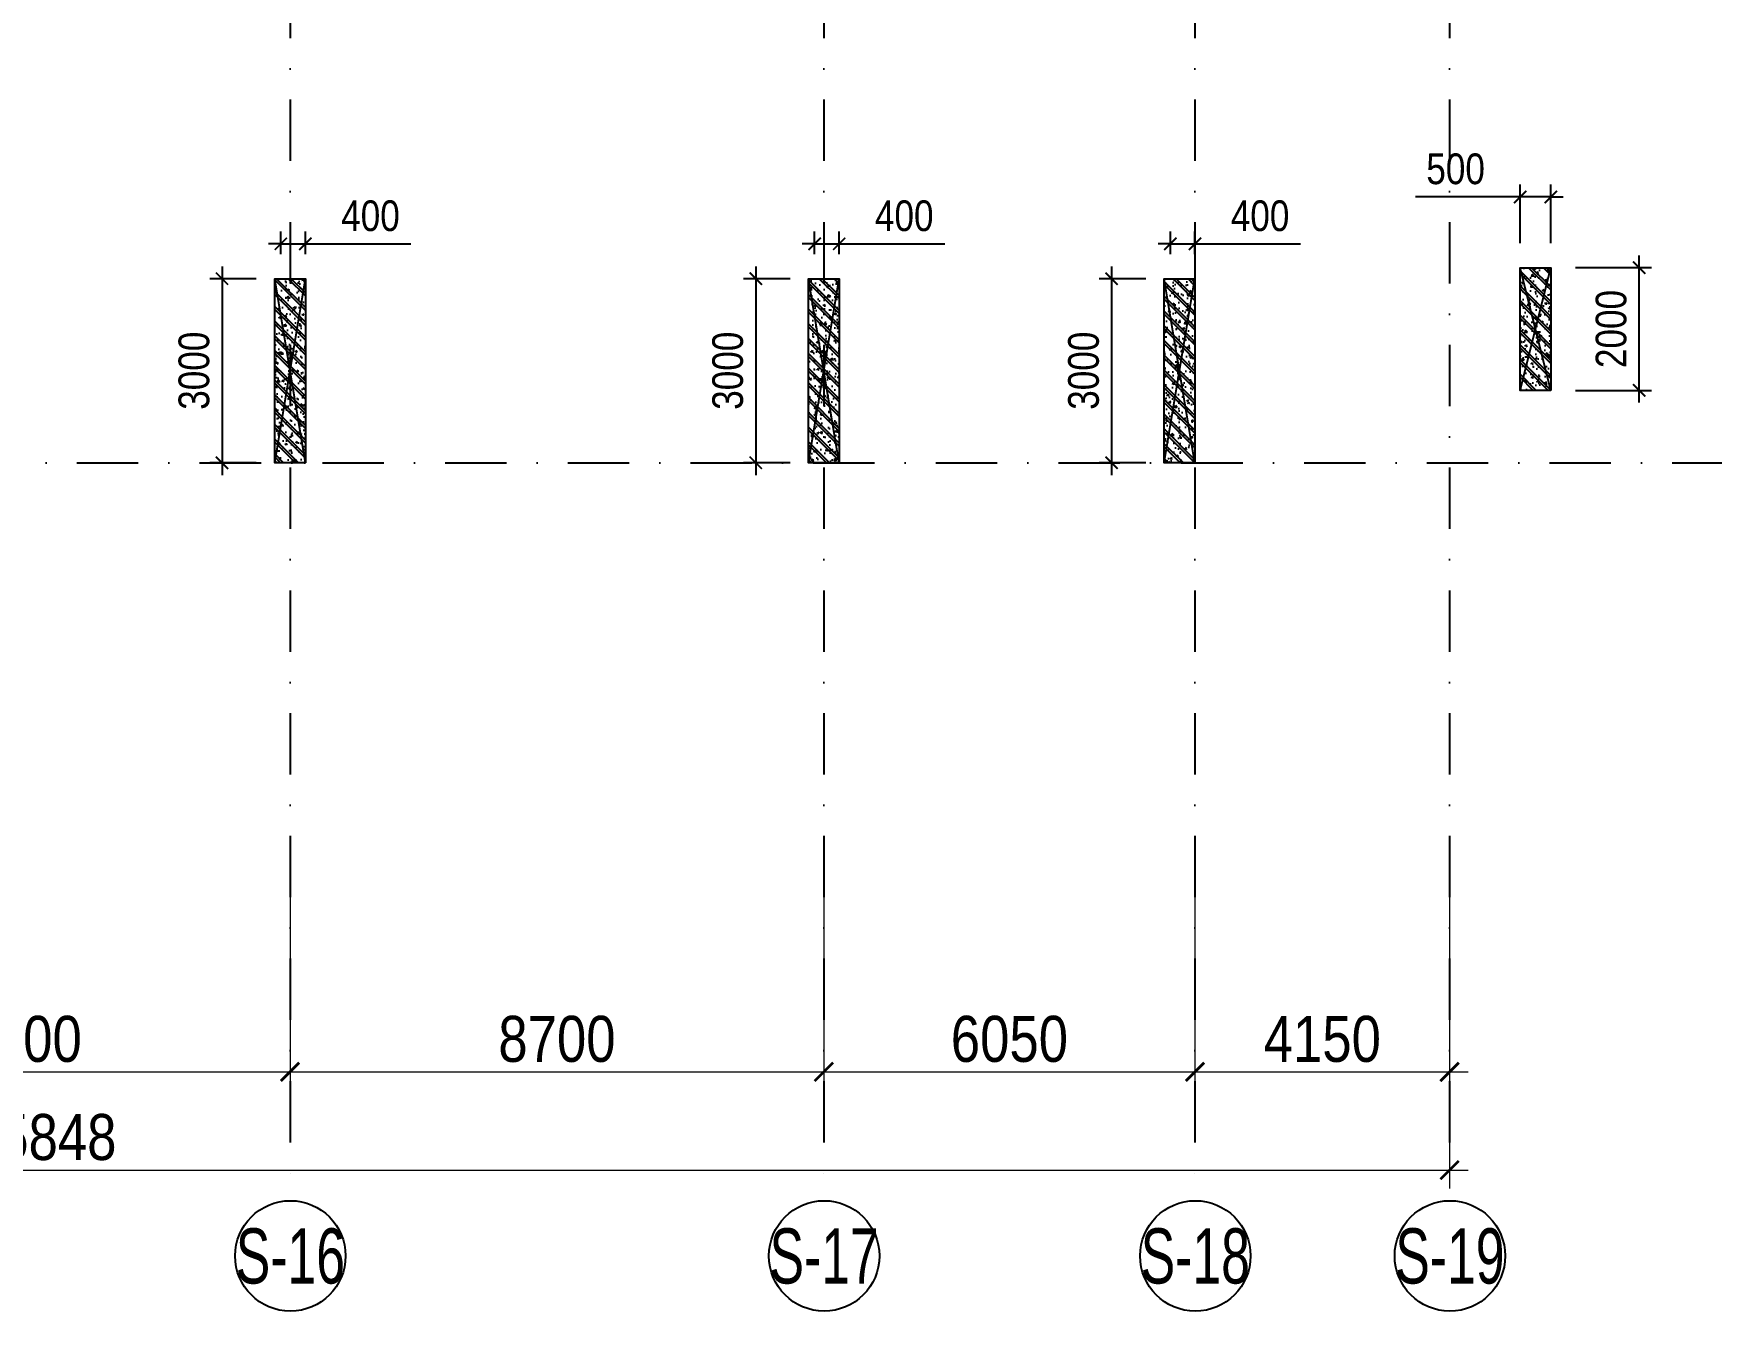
# Model space of a CAD drawing. Header units: millimetres. Extents: x 13965 to 1327256, y -72704 to 46237.
# Drawn here: x 112798 to 140147, y -45899 to -25068 of the extents above; entities that cross this region are included whole.
import ezdxf
from ezdxf.enums import TextEntityAlignment as Align

# ---------------------------------------------------------------- set-up
doc = ezdxf.new("R2010")
doc.units = ezdxf.units.MM
doc.header["$MEASUREMENT"] = 0
doc.linetypes.add('DASHDOT', pattern=[1, 0.5, -0.25, 0, -0.25])
for name, color, linetype in [('AUDIT_I_220807103235-17', 50, 'Continuous'), ('KC2-DIM', 251, 'Continuous'), ('KT-Dim', 8, 'Continuous'), ('KT-Luoi truc South Tower', 8, 'DASHDOT'), ('Xref_ST_MBDV Cot vach 30.7.2022|Xref_ST_MBDV Cot vach 30.7.2022|Xref_ST_MBDV Cot vach 30.7.2022|Xref_ST_MBDV Cot vach 30.7.2022|A-GRID-SYM', 50, 'Continuous'), ('Xref_ST_MBDV Cot vach 30.7.2022|Xref_ST_MBDV Cot vach 30.7.2022|Xref_ST_MBDV Cot vach 30.7.2022|Xref_ST_MBDV Cot vach 30.7.2022|KC-Betong', 6, 'Continuous')]:
    doc.layers.add(name, color=color, linetype=linetype)
doc.layers.add('KT-Kich thuoc', color=159, linetype='Continuous', lineweight=18)
doc.styles.add('Arial Narrow', font='ARIALN.TTF')
doc.styles.add('HBA-Text', font='GOTHIC.TTF')
doc.dimstyles.new('ccu12-200', dxfattribs={"dimscale": 200, "dimtxt": 2.5, "dimasz": 1, "dimexe": 1, "dimexo": 2, "dimgap": 1, "dimtad": 1, "dimdec": 0, "dimdsep": 46, "dimtxsty": 'Arial Narrow', "dimblk": 'ARCHTICK', "dimcen": -1, "dimdle": 1, "dimclrd": 256, "dimclre": 256, "dimclrt": 3, "dimadec": 0, "dimazin": 2, "dimtfac": 0.1, "dimtdec": 0, "dimtmove": 0, "dimatfit": 1, "dimldrblk": 'ARCHTICK', "dimfxl": 1, "dimtvp": 0.833333, "dimtolj": 1, "dimtzin": 12, "dimarcsym": 0})
doc.dimstyles.new('CCU_1-300', dxfattribs={"dimscale": 300, "dimtxt": 2.5, "dimasz": 1, "dimexe": 1, "dimexo": 2, "dimgap": 0.5, "dimtad": 1, "dimdec": 0, "dimdsep": 46, "dimtxsty": 'Arial Narrow', "dimblk": 'ARCHTICK', "dimcen": -1, "dimdle": 1, "dimclrd": 256, "dimclre": 256, "dimclrt": 3, "dimadec": 0, "dimazin": 2, "dimtfac": 0.1, "dimtdec": 0, "dimtix": 1, "dimtmove": 2, "dimatfit": 1, "dimfxl": 1, "dimtvp": 0.833333, "dimtolj": 1, "dimtzin": 12, "dimarcsym": 0})

# ---------------------------------------------------------------- blocks, each defined once
blk = doc.blocks.new('_ArchTick')
at = {"color": 0, "const_width": 0.15}
blk.add_lwpolyline([(-0.5, -0.5), (0.5, 0.5)], dxfattribs=at)
blk = doc.blocks.new('*D1047')
at = {"layer": 'Defpoints', "color": 0, "transparency": 16777216}
for p in [(-52171, 1204), (-6323, 1204), (-6323, -3959)]:
    blk.add_point(p, dxfattribs=at)
at = {"layer": 'KT-Kich thuoc', "lineweight": -2, "transparency": 16777216}
for p, q in [((-52171, 604), (-52171, -4259)), ((-6323, 604), (-6323, -4259)), ((-52471, -3959), (-6023, -3959))]:
    blk.add_line(p, q, dxfattribs=at)
at = {"layer": 'KT-Kich thuoc', "lineweight": -2, "transparency": 16777216, "xscale": 300, "yscale": 300, "zscale": 300, "rotation": 180}
blk.add_blockref('_ArchTick', (-52171, -3959), dxfattribs=at)
at = {"layer": 'KT-Kich thuoc', "lineweight": -2, "transparency": 16777216, "xscale": 300, "yscale": 300, "zscale": 300}
blk.add_blockref('_ArchTick', (-6323, -3959), dxfattribs=at)
at = {"layer": 'KT-Kich thuoc', "color": 3, "transparency": 16777216, "insert": (-29247, -3426), "char_height": 750, "attachment_point": 5, "style": 'Arial Narrow'}
blk.add_mtext('\\A1;45848', dxfattribs=at)
blk = doc.blocks.new('*D1076')
at = {"layer": 'Defpoints', "color": 0, "transparency": 16777216}
for p in [(-33923, 1204), (-25223, 1204), (-25223, -2359)]:
    blk.add_point(p, dxfattribs=at)
at = {"layer": 'KT-Kich thuoc', "lineweight": -2, "transparency": 16777216}
for p, q in [((-33923, 604), (-33923, -2659)), ((-25223, 604), (-25223, -2659)), ((-34223, -2359), (-24923, -2359))]:
    blk.add_line(p, q, dxfattribs=at)
at = {"layer": 'KT-Kich thuoc', "lineweight": -2, "transparency": 16777216, "xscale": 300, "yscale": 300, "zscale": 300, "rotation": 180}
blk.add_blockref('_ArchTick', (-33923, -2359), dxfattribs=at)
at = {"layer": 'KT-Kich thuoc', "lineweight": -2, "transparency": 16777216, "xscale": 300, "yscale": 300, "zscale": 300}
blk.add_blockref('_ArchTick', (-25223, -2359), dxfattribs=at)
at = {"layer": 'KT-Kich thuoc', "color": 3, "transparency": 16777216, "insert": (-29573, -1826), "char_height": 750, "attachment_point": 5, "style": 'Arial Narrow'}
blk.add_mtext('\\A1;8700', dxfattribs=at)
blk = doc.blocks.new('*D1077')
at = {"layer": 'Defpoints', "color": 0, "transparency": 16777216}
for p in [(-25223, 1204), (-16523, 1204), (-16523, -2359)]:
    blk.add_point(p, dxfattribs=at)
at = {"layer": 'KT-Kich thuoc', "lineweight": -2, "transparency": 16777216}
for p, q in [((-25223, 604), (-25223, -2659)), ((-16523, 604), (-16523, -2659)), ((-25523, -2359), (-16223, -2359))]:
    blk.add_line(p, q, dxfattribs=at)
at = {"layer": 'KT-Kich thuoc', "lineweight": -2, "transparency": 16777216, "xscale": 300, "yscale": 300, "zscale": 300, "rotation": 180}
blk.add_blockref('_ArchTick', (-25223, -2359), dxfattribs=at)
at = {"layer": 'KT-Kich thuoc', "lineweight": -2, "transparency": 16777216, "xscale": 300, "yscale": 300, "zscale": 300}
blk.add_blockref('_ArchTick', (-16523, -2359), dxfattribs=at)
at = {"layer": 'KT-Kich thuoc', "color": 3, "transparency": 16777216, "insert": (-20873, -1826), "char_height": 750, "attachment_point": 5, "style": 'Arial Narrow'}
blk.add_mtext('\\A1;8700', dxfattribs=at)
blk = doc.blocks.new('*D1078')
at = {"layer": 'Defpoints', "color": 0, "transparency": 16777216}
for p in [(-16523, 1204), (-10473, 1204), (-10473, -2359)]:
    blk.add_point(p, dxfattribs=at)
at = {"layer": 'KT-Kich thuoc', "lineweight": -2, "transparency": 16777216}
for p, q in [((-16523, 604), (-16523, -2659)), ((-10473, 604), (-10473, -2659)), ((-16823, -2359), (-10173, -2359))]:
    blk.add_line(p, q, dxfattribs=at)
at = {"layer": 'KT-Kich thuoc', "lineweight": -2, "transparency": 16777216, "xscale": 300, "yscale": 300, "zscale": 300, "rotation": 180}
blk.add_blockref('_ArchTick', (-16523, -2359), dxfattribs=at)
at = {"layer": 'KT-Kich thuoc', "lineweight": -2, "transparency": 16777216, "xscale": 300, "yscale": 300, "zscale": 300}
blk.add_blockref('_ArchTick', (-10473, -2359), dxfattribs=at)
at = {"layer": 'KT-Kich thuoc', "color": 3, "transparency": 16777216, "insert": (-13498, -1826), "char_height": 750, "attachment_point": 5, "style": 'Arial Narrow'}
blk.add_mtext('\\A1;6050', dxfattribs=at)
blk = doc.blocks.new('*D1079')
at = {"layer": 'Defpoints', "color": 0, "transparency": 16777216}
for p in [(-10473, 1204), (-6323, 1204), (-6323, -2359)]:
    blk.add_point(p, dxfattribs=at)
at = {"layer": 'KT-Kich thuoc', "lineweight": -2, "transparency": 16777216}
for p, q in [((-10473, 604), (-10473, -2659)), ((-6323, 604), (-6323, -2659)), ((-10773, -2359), (-6023, -2359))]:
    blk.add_line(p, q, dxfattribs=at)
at = {"layer": 'KT-Kich thuoc', "lineweight": -2, "transparency": 16777216, "xscale": 300, "yscale": 300, "zscale": 300, "rotation": 180}
blk.add_blockref('_ArchTick', (-10473, -2359), dxfattribs=at)
at = {"layer": 'KT-Kich thuoc', "lineweight": -2, "transparency": 16777216, "xscale": 300, "yscale": 300, "zscale": 300}
blk.add_blockref('_ArchTick', (-6323, -2359), dxfattribs=at)
at = {"layer": 'KT-Kich thuoc', "color": 3, "transparency": 16777216, "insert": (-8398, -1826), "char_height": 750, "attachment_point": 5, "style": 'Arial Narrow'}
blk.add_mtext('\\A1;4150', dxfattribs=at)
blk = doc.blocks.new('GRID-SYM-flat-73')
at = {"layer": 'Xref_ST_MBDV Cot vach 30.7.2022|Xref_ST_MBDV Cot vach 30.7.2022|Xref_ST_MBDV Cot vach 30.7.2022|Xref_ST_MBDV Cot vach 30.7.2022|A-GRID-SYM'}
blk.add_circle((0, 0, 0), 900, dxfattribs=at)
at = {"layer": 'Xref_ST_MBDV Cot vach 30.7.2022|Xref_ST_MBDV Cot vach 30.7.2022|Xref_ST_MBDV Cot vach 30.7.2022|Xref_ST_MBDV Cot vach 30.7.2022|A-GRID-SYM', "style": 'HBA-Text'}
blk.add_attdef('GRID', text='', height=900, rotation=359.6303, dxfattribs=at).set_placement((0, 0, 0), align=Align.MIDDLE_CENTER)
blk = doc.blocks.new('*D157')
at = {"layer": 'Defpoints', "color": 0, "transparency": 16777216}
for p in [(116829, -29064), (115870, -32064), (116829, -32064)]:
    blk.add_point(p, dxfattribs=at)
at = {"layer": 'KC2-DIM', "lineweight": -2, "transparency": 16777216}
for p, q in [((115870, -28864), (115870, -32264)), ((116429, -29064), (115670, -29064)), ((116429, -32064), (115670, -32064))]:
    blk.add_line(p, q, dxfattribs=at)
at = {"layer": 'KC2-DIM', "lineweight": -2, "transparency": 16777216, "xscale": 200, "yscale": 200, "zscale": 200}
for p, rotation in [((115870, -29064), 90), ((115870, -32064), 270)]:
    blk.add_blockref('_ArchTick', p, dxfattribs=dict(at, rotation=rotation))
at = {"layer": 'KC2-DIM', "color": 3, "transparency": 16777216, "insert": (115415, -30564), "char_height": 500, "attachment_point": 5, "rotation": 90, "style": 'Arial Narrow'}
blk.add_mtext('\\A1;3000', dxfattribs=at)
blk = doc.blocks.new('*D156')
at = {"layer": 'Defpoints', "color": 0, "transparency": 16777216}
for p in [(117229, -28496), (116829, -29064), (117229, -29064)]:
    blk.add_point(p, dxfattribs=at)
at = {"layer": 'KC2-DIM', "lineweight": -2, "transparency": 16777216}
for p, q in [((116829, -28664), (116829, -28296)), ((117229, -28664), (117229, -28296)), ((116829, -28496), (116629, -28496)), ((116829, -28496), (117229, -28496)), ((117229, -28496), (118950, -28496))]:
    blk.add_line(p, q, dxfattribs=at)
at = {"layer": 'KC2-DIM', "lineweight": -2, "transparency": 16777216, "xscale": 200, "yscale": 200, "zscale": 200}
blk.add_blockref('_ArchTick', (116829, -28496), dxfattribs=at)
at = {"layer": 'KC2-DIM', "lineweight": -2, "transparency": 16777216, "xscale": 200, "yscale": 200, "zscale": 200, "rotation": 180}
blk.add_blockref('_ArchTick', (117229, -28496), dxfattribs=at)
at = {"layer": 'KC2-DIM', "color": 3, "transparency": 16777216, "insert": (118290, -28041), "char_height": 500, "attachment_point": 5, "style": 'Arial Narrow'}
blk.add_mtext('\\A1;400', dxfattribs=at)
blk = doc.blocks.new('*D159')
at = {"layer": 'Defpoints', "color": 0, "transparency": 16777216}
for p in [(125529, -29064), (124570, -32064), (125529, -32064)]:
    blk.add_point(p, dxfattribs=at)
at = {"layer": 'KC2-DIM', "lineweight": -2, "transparency": 16777216}
for p, q in [((124570, -28864), (124570, -32264)), ((125129, -29064), (124370, -29064)), ((125129, -32064), (124370, -32064))]:
    blk.add_line(p, q, dxfattribs=at)
at = {"layer": 'KC2-DIM', "lineweight": -2, "transparency": 16777216, "xscale": 200, "yscale": 200, "zscale": 200}
for p, rotation in [((124570, -29064), 90), ((124570, -32064), 270)]:
    blk.add_blockref('_ArchTick', p, dxfattribs=dict(at, rotation=rotation))
at = {"layer": 'KC2-DIM', "color": 3, "transparency": 16777216, "insert": (124115, -30564), "char_height": 500, "attachment_point": 5, "rotation": 90, "style": 'Arial Narrow'}
blk.add_mtext('\\A1;3000', dxfattribs=at)
blk = doc.blocks.new('*D158')
at = {"layer": 'Defpoints', "color": 0, "transparency": 16777216}
for p in [(125929, -28496), (125529, -29064), (125929, -29064)]:
    blk.add_point(p, dxfattribs=at)
at = {"layer": 'KC2-DIM', "lineweight": -2, "transparency": 16777216}
for p, q in [((125529, -28664), (125529, -28296)), ((125929, -28664), (125929, -28296)), ((125529, -28496), (125329, -28496)), ((125529, -28496), (125929, -28496)), ((125929, -28496), (127650, -28496))]:
    blk.add_line(p, q, dxfattribs=at)
at = {"layer": 'KC2-DIM', "lineweight": -2, "transparency": 16777216, "xscale": 200, "yscale": 200, "zscale": 200}
blk.add_blockref('_ArchTick', (125529, -28496), dxfattribs=at)
at = {"layer": 'KC2-DIM', "lineweight": -2, "transparency": 16777216, "xscale": 200, "yscale": 200, "zscale": 200, "rotation": 180}
blk.add_blockref('_ArchTick', (125929, -28496), dxfattribs=at)
at = {"layer": 'KC2-DIM', "color": 3, "transparency": 16777216, "insert": (126990, -28041), "char_height": 500, "attachment_point": 5, "style": 'Arial Narrow'}
blk.add_mtext('\\A1;400', dxfattribs=at)
blk = doc.blocks.new('*D161')
at = {"layer": 'Defpoints', "color": 0, "transparency": 16777216}
for p in [(131329, -29064), (130370, -32064), (131329, -32064)]:
    blk.add_point(p, dxfattribs=at)
at = {"layer": 'KC2-DIM', "lineweight": -2, "transparency": 16777216}
for p, q in [((130370, -28864), (130370, -32264)), ((130929, -29064), (130170, -29064)), ((130929, -32064), (130170, -32064))]:
    blk.add_line(p, q, dxfattribs=at)
at = {"layer": 'KC2-DIM', "lineweight": -2, "transparency": 16777216, "xscale": 200, "yscale": 200, "zscale": 200}
for p, rotation in [((130370, -29064), 90), ((130370, -32064), 270)]:
    blk.add_blockref('_ArchTick', p, dxfattribs=dict(at, rotation=rotation))
at = {"layer": 'KC2-DIM', "color": 3, "transparency": 16777216, "insert": (129915, -30564), "char_height": 500, "attachment_point": 5, "rotation": 90, "style": 'Arial Narrow'}
blk.add_mtext('\\A1;3000', dxfattribs=at)
blk = doc.blocks.new('*D160')
at = {"layer": 'Defpoints', "color": 0, "transparency": 16777216}
for p in [(131729, -28496), (131329, -29064), (131729, -29064)]:
    blk.add_point(p, dxfattribs=at)
at = {"layer": 'KC2-DIM', "lineweight": -2, "transparency": 16777216}
for p, q in [((131329, -28664), (131329, -28296)), ((131729, -28664), (131729, -28296)), ((131329, -28496), (131129, -28496)), ((131329, -28496), (131729, -28496)), ((131729, -28496), (133450, -28496))]:
    blk.add_line(p, q, dxfattribs=at)
at = {"layer": 'KC2-DIM', "lineweight": -2, "transparency": 16777216, "xscale": 200, "yscale": 200, "zscale": 200}
blk.add_blockref('_ArchTick', (131329, -28496), dxfattribs=at)
at = {"layer": 'KC2-DIM', "lineweight": -2, "transparency": 16777216, "xscale": 200, "yscale": 200, "zscale": 200, "rotation": 180}
blk.add_blockref('_ArchTick', (131729, -28496), dxfattribs=at)
at = {"layer": 'KC2-DIM', "color": 3, "transparency": 16777216, "insert": (132790, -28041), "char_height": 500, "attachment_point": 5, "style": 'Arial Narrow'}
blk.add_mtext('\\A1;400', dxfattribs=at)
blk = doc.blocks.new('*D170')
at = {"layer": 'Defpoints', "color": 0, "transparency": 16777216}
for p in [(137529, -28884), (138969, -28884), (137529, -30884)]:
    blk.add_point(p, dxfattribs=at)
at = {"layer": 'KC2-DIM', "lineweight": -2, "transparency": 16777216}
for p, q in [((138969, -31084), (138969, -28684)), ((137929, -28884), (139169, -28884)), ((137929, -30884), (139169, -30884))]:
    blk.add_line(p, q, dxfattribs=at)
at = {"layer": 'KC2-DIM', "lineweight": -2, "transparency": 16777216, "xscale": 200, "yscale": 200, "zscale": 200}
for p, rotation in [((138969, -28884), 90), ((138969, -30884), 270)]:
    blk.add_blockref('_ArchTick', p, dxfattribs=dict(at, rotation=rotation))
at = {"layer": 'KC2-DIM', "color": 3, "transparency": 16777216, "insert": (138514, -29884), "char_height": 500, "attachment_point": 5, "rotation": 90, "style": 'Arial Narrow'}
blk.add_mtext('\\A1;2000', dxfattribs=at)
blk = doc.blocks.new('*D171')
at = {"layer": 'Defpoints', "color": 0, "transparency": 16777216}
for p in [(137029, -27731), (137029, -28884), (137529, -28884)]:
    blk.add_point(p, dxfattribs=at)
at = {"layer": 'KC2-DIM', "lineweight": -2, "transparency": 16777216}
for p, q in [((137029, -28484), (137029, -27531)), ((137529, -28484), (137529, -27531)), ((137029, -27731), (135325, -27731)), ((137529, -27731), (137029, -27731)), ((137529, -27731), (137729, -27731))]:
    blk.add_line(p, q, dxfattribs=at)
at = {"layer": 'KC2-DIM', "lineweight": -2, "transparency": 16777216, "xscale": 200, "yscale": 200, "zscale": 200}
blk.add_blockref('_ArchTick', (137029, -27731), dxfattribs=at)
at = {"layer": 'KC2-DIM', "lineweight": -2, "transparency": 16777216, "xscale": 200, "yscale": 200, "zscale": 200, "rotation": 180}
blk.add_blockref('_ArchTick', (137529, -27731), dxfattribs=at)
at = {"layer": 'KC2-DIM', "color": 3, "transparency": 16777216, "insert": (135977, -27276), "char_height": 500, "attachment_point": 5, "style": 'Arial Narrow'}
blk.add_mtext('\\A1;500', dxfattribs=at)
blk = doc.blocks.new('*U36')
h = blk.add_hatch()
h.set_pattern_fill('VATLIEU04', color=250, scale=40, style=0, pattern_type=2)
h.set_pattern_definition([(50, (-450, 3050), (286.904, -25.101), [30, -330]), (355, (-450, 3050), (-55.5, 300.877), [24, -264]), (100.451, (-426.1, 3047.9), (231.404, 275.776), [25.496, -280.457]), (46.184, (-450, 3130), (426.896, -66.208), [45, -495]), (96.636, (-414.43, 3124.5), (373.865, 389.647), [38.244, -420.685]), (351.184, (-450, 3130), (373.865, 389.65), [36, -396]), (21, (-410, 3110), (238.763, -161.048), [30, -330]), (326, (-410, 3110), (97.326, 290.06), [24, -264]), (71.451, (-390.1, 3096.58), (336.09, 129.012), [25.496, -280.457]), (37.5, (-450, 3050), (4.864, 133.1575), [0, -260.8, 0, -268, 0, -265]), (7.5, (-450, 3050), (105.228, 157.7647), [0, -152.8, 0, -254.8, 0, -101]), (327.5, (-539.2, 3050), (213.529, -9.022), [0, -100, 0, -312, 0, -414]), (317.5, (-579.2, 3050), (233.274, 40.042), [0, -130, 0, -207.2, 0, -294]), (45, (-450, 3050), (-120.208, 120.208), []), (45, (-450, 3099), (-120.208, 120.208), [])])
h.paths.add_polyline_path([(-475, -475), (25, -475), (25, 2525), (-475, 2525)])
at = {"color": 6, "ltscale": 0.25}
blk.add_lwpolyline([(-475, -475), (25, -475), (25, 2525), (-475, 2525)], close=True, dxfattribs=at)
at = {"layer": 'Defpoints', "linetype": 'ByBlock', "ltscale": 30}
for p, q in [((25, -475), (-475, 2525)), ((-475, -475), (25, 2525))]:
    blk.add_line(p, q, dxfattribs=at)
blk = doc.blocks.new('*U42')
h = blk.add_hatch()
h.set_pattern_fill('VATLIEU04', color=250, scale=40, style=0, pattern_type=2)
h.set_pattern_definition([(50, (-450, 2050), (286.904, -25.1), [30, -330]), (355, (-450, 2050), (-55.5, 300.877), [24, -264]), (100.451, (-426.1, 2047.9), (231.404, 275.776), [25.496, -280.457]), (46.184, (-450, 2130), (426.896, -66.208), [45, -495]), (96.636, (-414.43, 2124.5), (373.865, 389.65), [38.244, -420.685]), (351.184, (-450, 2130), (373.865, 389.65), [36, -396]), (21, (-410, 2110), (238.763, -161.048), [30, -330]), (326, (-410, 2110), (97.326, 290.06), [24, -264]), (71.451, (-390.1, 2096.58), (336.09, 129.012), [25.496, -280.457]), (37.5, (-450, 2050), (4.864, 133.1575), [0, -260.8, 0, -268, 0, -265]), (7.5, (-450, 2050), (105.228, 157.765), [0, -152.8, 0, -254.8, 0, -101]), (327.5, (-539.2, 2050), (213.529, -9.022), [0, -100, 0, -312, 0, -414]), (317.5, (-579.2, 2050), (233.274, 40.042), [0, -130, 0, -207.2, 0, -294]), (45, (-450, 2050), (-120.208, 120.208), []), (45, (-450, 2099), (-120.208, 120.208), [])])
h.paths.add_polyline_path([(-475, -475), (25, -475), (25, 1525), (-475, 1525)])
at = {"color": 6, "ltscale": 0.25}
blk.add_lwpolyline([(-475, -475), (25, -475), (25, 1525), (-475, 1525)], close=True, dxfattribs=at)
at = {"layer": 'Defpoints', "linetype": 'ByBlock', "ltscale": 30}
for p, q in [((25, -475), (-475, 1525)), ((-475, -475), (25, 1525))]:
    blk.add_line(p, q, dxfattribs=at)
blk = doc.blocks.new('MBC-T8')
at = {"layer": 'Xref_ST_MBDV Cot vach 30.7.2022|Xref_ST_MBDV Cot vach 30.7.2022|Xref_ST_MBDV Cot vach 30.7.2022|Xref_ST_MBDV Cot vach 30.7.2022|KC-Betong', "linetype": 'ByBlock', "xscale": -1}
blk.add_blockref('*U42', (19825, -8245), dxfattribs=at)
at = {"layer": 'Xref_ST_MBDV Cot vach 30.7.2022|Xref_ST_MBDV Cot vach 30.7.2022|Xref_ST_MBDV Cot vach 30.7.2022|Xref_ST_MBDV Cot vach 30.7.2022|KC-Betong', "linetype": 'ByBlock', "xscale": -1, "rotation": 359.9999999999985}
for p in [(-475, -9425, 0), (8225, -9425, 0), (14025, -9425, 0)]:
    blk.add_blockref('*U36', p, dxfattribs=at)
blk = doc.blocks.new('MBCV-T8')
blk.add_blockref('MBC-T8', (30901, -15834, 0))
blk = doc.blocks.new('Asix South Tower')
at = {"layer": 'KT-Luoi truc South Tower', "ltscale": 2000}
for p, q in [((-25223, 33491.9), (-25223, -4459.1)), ((-16523, 33491.9), (-16523, -4459.1)), ((-10473, 33491.9), (-10473, -4459.1)), ((-6323, 33491.9), (-6323, -4459.1)), ((-52698.1, 7570.4), (10118.8, 7570.4))]:
    blk.add_line(p, q, dxfattribs=at)
at = {"layer": 'KT-Dim'}
ref = blk.add_blockref('GRID-SYM-flat-73', (-25217.9, -5359.1, 0), dxfattribs=dict(at, rotation=0.325197994598278))
ref.add_attrib('GRID', 'S-16', dxfattribs={"layer": 'AUDIT_I_220807103235-17', "height": 900, "style": 'HBA-Text', "width": 0.7}).set_placement((-25217.9, -5359.1, 0), align=Align.MIDDLE_CENTER)
ref = blk.add_blockref('GRID-SYM-flat-73', (-16517.9, -5359.1, 0), dxfattribs=dict(at, rotation=0.325197994598278))
ref.add_attrib('GRID', 'S-17', dxfattribs={"layer": 'AUDIT_I_220807103235-17', "height": 900, "style": 'HBA-Text', "width": 0.7}).set_placement((-16517.9, -5359.1, 0), align=Align.MIDDLE_CENTER)
ref = blk.add_blockref('GRID-SYM-flat-73', (-10467.9, -5359.1, 0), dxfattribs=dict(at, rotation=0.325197994598278))
ref.add_attrib('GRID', 'S-18', dxfattribs={"layer": 'AUDIT_I_220807103235-17', "height": 900, "style": 'HBA-Text', "width": 0.7}).set_placement((-10467.9, -5359.1, 0), align=Align.MIDDLE_CENTER)
ref = blk.add_blockref('GRID-SYM-flat-73', (-6317.9, -5359.1, 0), dxfattribs=dict(at, rotation=0.325197994598278))
ref.add_attrib('GRID', 'S-19', dxfattribs={"layer": 'AUDIT_I_220807103235-17', "height": 900, "style": 'HBA-Text', "width": 0.7}).set_placement((-6317.9, -5359.1, 0), align=Align.MIDDLE_CENTER)
at = {"layer": 'KT-Kich thuoc'}
for base, p1, p2, picture, middle in [((-6323, -3959.1), (-52170.8, 1204.1), (-6323, 1204.1), '*D1047', (-29246.9, -3426.2)), ((-25223, -2359.1), (-33923, 1204.1), (-25223, 1204.1), '*D1076', (-29573, -1826.2)), ((-16523, -2359.1), (-25223, 1204.1), (-16523, 1204.1), '*D1077', (-20873, -1826.2)), ((-10473, -2359.1), (-16523, 1204.1), (-10473, 1204.1), '*D1078', (-13498, -1826.2)), ((-6323, -2359.1), (-10473, 1204.1), (-6323, 1204.1), '*D1079', (-8398, -1826.2))]:
    dim = blk.add_linear_dim(base=base, p1=p1, p2=p2, dimstyle='CCU_1-300', dxfattribs=at)
    dim.commit()
    dim.dimension.update_dxf_attribs({"geometry": picture, "text_midpoint": middle})

msp = doc.modelspace()

# ---------------------------------------------------------------- block references
msp.add_blockref('MBCV-T8', (86328.4, -6330.3, 0))
at = {"layer": 'KT-Kich thuoc'}
msp.add_blockref('Asix South Tower', (142202.4, -39634.4), dxfattribs=at)

# ---------------------------------------------------------------- dimensions: what is measured, and where the dimension line sits
at = {"layer": 'KC2-DIM'}
dim = msp.add_linear_dim(base=(137029.3, -27731), p1=(137529.3, -28883.9), p2=(137029.3, -28883.9), dimstyle='ccu12-200', dxfattribs=at)
dim.commit()
dim.dimension.update_dxf_attribs({"geometry": '*D171', "text_midpoint": (135977.1, -27275.7)})
for p1, p2, distance, picture, middle in [((116829.3, -29063.9, 0), (117229.3, -29063.9, 0), 567.7, '*D156', (118289.8, -28041, 0)), ((125529.3, -29063.9, 0), (125929.3, -29063.9, 0), 567.7, '*D158', (126989.8, -28041, 0)), ((131329.3, -29063.9, 0), (131729.3, -29063.9, 0), 567.7, '*D160', (132789.8, -28041, 0)), ((116829.3, -29063.9, 0), (116829.3, -32063.9, 0), -959.4, '*D157', (115414.6, -30563.9, 0)), ((125529.3, -29063.9, 0), (125529.3, -32063.9, 0), -959.4, '*D159', (124114.6, -30563.9, 0)), ((131329.3, -29063.9, 0), (131329.3, -32063.9, 0), -959.4, '*D161', (129914.6, -30563.9, 0))]:
    dim = msp.add_aligned_dim(p1=p1, p2=p2, distance=distance, dimstyle='ccu12-200', dxfattribs=at)
    dim.commit()
    dim.dimension.update_dxf_attribs({"geometry": picture, "text_midpoint": middle})
dim = msp.add_linear_dim(base=(138969.2, -28883.9), p1=(137529.3, -30883.9), p2=(137529.3, -28883.9), angle=90, dimstyle='ccu12-200', dxfattribs=at)
dim.commit()
dim.dimension.update_dxf_attribs({"geometry": '*D170', "text_midpoint": (138513.9, -29883.9)})

doc.saveas('drawing.dxf')
